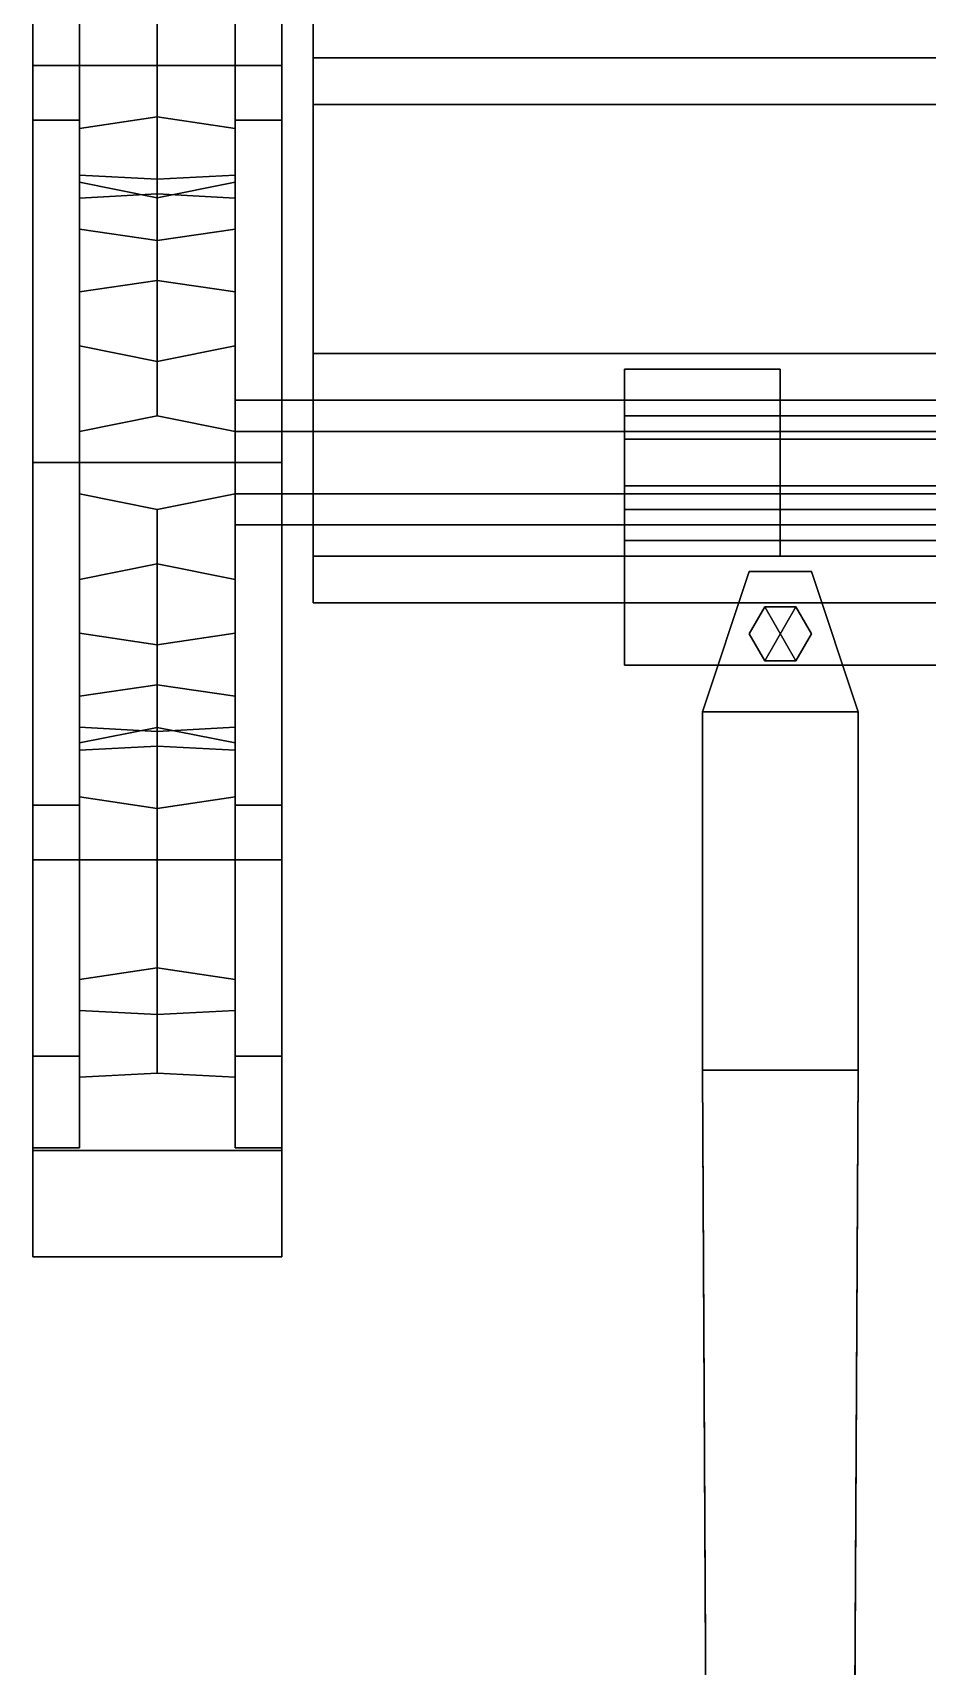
# Model space of a CAD drawing. Header units: millimetres. Extents: x -0.78 to 3, y -2.6 to 4.25.
# Drawn here: x -0.78 to -0.206, y -0.773 to 0.276 of the extents above; entities that cross this region are included whole.
import ezdxf

# ---------------------------------------------------------------- set-up
doc = ezdxf.new("R2010")
doc.units = ezdxf.units.MM
for name, color, linetype in [('carriage', 7, 'Continuous'), ('trail', 5, 'Continuous'), ('wheels', 2, 'Continuous')]:
    doc.layers.add(name, color=color, linetype=linetype)

msp = doc.modelspace()

# ---------------------------------------------------------------- linework, layer by layer
at = {"layer": 'carriage'}
for points in [[(-0.6, 0.39, 0.3), (-0.6, 0.36, 0.3), (-0.6, 0.23, 0.59), (-0.6, 0.26, 0.59)], [(0.6, 0.26, 0.59), (0.6, 0.39, 0.3), (-0.6, 0.39, 0.3), (-0.6, 0.26, 0.59)], [(-0.6, 0.23, 0.59), (-0.6, 0.36, 0.3), (0.6, 0.36, 0.3), (0.6, 0.23, 0.59)], [(-0.6, 0.26, 0.59), (-0.6, 0.23, 0.59), (-0.6, 0.04, 1.01), (-0.6, 0.07, 1.01)], [(-0.11, 0.07, 1.01), (-0.11, 0.26, 0.59), (-0.6, 0.26, 0.59), (-0.6, 0.07, 1.01)], [(-0.6, 0.04, 1.01), (-0.6, 0.23, 0.59), (-0.11, 0.23, 0.59), (-0.11, 0.04, 1.01)], [(-0.6, 0.07, 1.01), (-0.6, 0.04, 1.01), (-0.6, -0.09, 1.3), (-0.6, -0.06, 1.3)], [(0.6, -0.06, 1.3), (0.6, 0.07, 1.01), (-0.6, 0.07, 1.01), (-0.6, -0.06, 1.3)], [(-0.3, 0.03, 0.552), (-0.3, 0.06, 0.5), (-0.4, 0.06, 0.5), (-0.4, 0.03, 0.552)], [(-0.3, 0.06, 0.5), (-0.3, 0.03, 0.448), (-0.4, 0.03, 0.448), (-0.4, 0.06, 0.5)], [(-0.4, -0.03, 0.552), (-0.4, 0.03, 0.552), (-0.4, 0.06, 0.5), (-0.4, -0.06, 0.5)], [(-0.4, -0.06, 0.5), (-0.4, 0.06, 0.5), (-0.4, 0.03, 0.448), (-0.4, -0.03, 0.448)], [(-0.3, -0.06, 0.5), (-0.3, 0.06, 0.5), (-0.3, 0.03, 0.552), (-0.3, -0.03, 0.552)], [(-0.3, -0.03, 0.448), (-0.3, 0.03, 0.448), (-0.3, 0.06, 0.5), (-0.3, -0.06, 0.5)], [(-0.6, -0.09, 1.3), (-0.6, 0.04, 1.01), (0.6, 0.04, 1.01), (0.6, -0.09, 1.3)], [(-0.3, -0.03, 0.552), (-0.3, 0.03, 0.552), (-0.4, 0.03, 0.552), (-0.4, -0.03, 0.552)], [(-0.3, 0.03, 0.448), (-0.3, 0.02, 0.448), (-0.4, 0.02, 0.448), (-0.4, 0.03, 0.448)], [(0.4, 0.015, 0.386), (0.4, 0.03, 0.36), (-0.4, 0.03, 0.36), (-0.4, 0.015, 0.386)], [(0.4, 0.03, 0.36), (0.4, 0.015, 0.334), (-0.4, 0.015, 0.334), (-0.4, 0.03, 0.36)], [(-0.4, 0.03, 0.36), (-0.4, -0.03, 0.36), (-0.4, -0.02, 0.3773), (-0.4, 0.02, 0.3773)], [(-0.4, 0.015, 0.334), (-0.4, -0.015, 0.334), (-0.4, -0.03, 0.36), (-0.4, 0.03, 0.36)], [(-0.3, 0.02, 0.448), (-0.3, 0.02, 0.3773), (-0.4, 0.02, 0.3773), (-0.4, 0.02, 0.448)], [(-0.4, 0.02, 0.3773), (-0.4, -0.02, 0.3773), (-0.4, -0.02, 0.448), (-0.4, 0.02, 0.448)], [(0.4, -0.015, 0.386), (0.4, 0.015, 0.386), (-0.4, 0.015, 0.386), (-0.4, -0.015, 0.386)], [(0.4, 0.015, 0.334), (0.4, -0.015, 0.334), (-0.4, -0.015, 0.334), (-0.4, 0.015, 0.334)], [(-0.3, -0.02, 0.448), (-0.3, -0.02, 0.3773), (-0.3, 0.02, 0.3773), (-0.3, 0.02, 0.448)], [(0.4, -0.03, 0.36), (0.4, -0.015, 0.386), (-0.4, -0.015, 0.386), (-0.4, -0.03, 0.36)], [(0.4, -0.015, 0.334), (0.4, -0.03, 0.36), (-0.4, -0.03, 0.36), (-0.4, -0.015, 0.334)], [(-0.4, -0.02, 0.448), (-0.4, -0.02, 0.3773), (-0.3, -0.02, 0.3773), (-0.3, -0.02, 0.448)], [(-0.3, -0.03, 0.448), (-0.3, -0.02, 0.448), (-0.4, -0.02, 0.448), (-0.4, -0.03, 0.448)], [(-0.3, -0.06, 0.5), (-0.3, -0.03, 0.552), (-0.4, -0.03, 0.552), (-0.4, -0.06, 0.5)], [(-0.3, -0.03, 0.448), (-0.3, -0.06, 0.5), (-0.4, -0.06, 0.5), (-0.4, -0.03, 0.448)], [(-0.4, -0.05, 0.5), (-0.4, -0.13, 0.5), (-0.4, -0.13, 0.56), (-0.4, -0.05, 0.56)], [(-0.4, -0.05, 0.56), (-0.4, -0.13, 0.56), (0.4, -0.13, 0.56), (0.4, -0.05, 0.56)], [(0.4, -0.05, 0.56), (0.4, -0.05, 0.5), (-0.4, -0.05, 0.5), (-0.4, -0.05, 0.56)], [(0.4, -0.05, 0.5), (0.4, -0.13, 0.5), (-0.4, -0.13, 0.5), (-0.4, -0.05, 0.5)], [(-0.6, -0.06, 1.3), (-0.6, -0.09, 1.3), (0.6, -0.09, 1.3), (0.6, -0.06, 1.3)], [(-0.31, -0.0927, 0.56), (-0.32, -0.11, 0.56), (-0.32, -0.11, 0.62), (-0.31, -0.0927, 0.62)], [(-0.31, -0.0927, 0.62), (-0.32, -0.11, 0.62), (-0.31, -0.1273, 0.62), (-0.29, -0.0927, 0.62)], [(-0.32, -0.11, 0.5), (-0.31, -0.0927, 0.5), (-0.31, -0.0927, 0.44), (-0.32, -0.11, 0.44)], [(-0.31, -0.1273, 0.44), (-0.32, -0.11, 0.44), (-0.31, -0.0927, 0.44), (-0.29, -0.1273, 0.44)], [(-0.29, -0.0927, 0.56), (-0.31, -0.0927, 0.56), (-0.31, -0.0927, 0.62), (-0.29, -0.0927, 0.62)], [(-0.29, -0.0927, 0.62), (-0.31, -0.1273, 0.62), (-0.29, -0.1273, 0.62), (-0.28, -0.11, 0.62)], [(-0.31, -0.0927, 0.5), (-0.29, -0.0927, 0.5), (-0.29, -0.0927, 0.44), (-0.31, -0.0927, 0.44)], [(-0.29, -0.1273, 0.44), (-0.31, -0.0927, 0.44), (-0.29, -0.0927, 0.44), (-0.28, -0.11, 0.44)], [(-0.28, -0.11, 0.56), (-0.29, -0.0927, 0.56), (-0.29, -0.0927, 0.62), (-0.28, -0.11, 0.62)], [(-0.29, -0.0927, 0.5), (-0.28, -0.11, 0.5), (-0.28, -0.11, 0.44), (-0.29, -0.0927, 0.44)], [(-0.32, -0.11, 0.56), (-0.31, -0.1273, 0.56), (-0.31, -0.1273, 0.62), (-0.32, -0.11, 0.62)], [(-0.31, -0.1273, 0.5), (-0.32, -0.11, 0.5), (-0.32, -0.11, 0.44), (-0.31, -0.1273, 0.44)], [(-0.29, -0.1273, 0.56), (-0.28, -0.11, 0.56), (-0.28, -0.11, 0.62), (-0.29, -0.1273, 0.62)], [(-0.28, -0.11, 0.5), (-0.29, -0.1273, 0.5), (-0.29, -0.1273, 0.44), (-0.28, -0.11, 0.44)], [(-0.4, -0.13, 0.56), (-0.4, -0.13, 0.5), (0.4, -0.13, 0.5), (0.4, -0.13, 0.56)], [(-0.31, -0.1273, 0.56), (-0.29, -0.1273, 0.56), (-0.29, -0.1273, 0.62), (-0.31, -0.1273, 0.62)], [(-0.29, -0.1273, 0.5), (-0.31, -0.1273, 0.5), (-0.31, -0.1273, 0.44), (-0.29, -0.1273, 0.44)]]:
    msp.add_3dface(points, dxfattribs=at)
at = {"layer": 'trail'}
for points in [[(-0.35, -0.16, 0.6), (-0.32, -0.07, 0.6), (-0.32, -0.07, 0.57), (-0.35, -0.16, 0.57)], [(-0.35, -0.16, 0.57), (-0.32, -0.07, 0.57), (-0.28, -0.07, 0.57), (-0.25, -0.16, 0.57)], [(-0.25, -0.16, 0.6), (-0.28, -0.07, 0.6), (-0.32, -0.07, 0.6), (-0.35, -0.16, 0.6)], [(-0.25, -0.16, 0.49), (-0.28, -0.07, 0.49), (-0.32, -0.07, 0.49), (-0.35, -0.16, 0.49)], [(-0.35, -0.16, 0.46), (-0.32, -0.07, 0.46), (-0.28, -0.07, 0.46), (-0.25, -0.16, 0.46)], [(-0.35, -0.16, 0.49), (-0.32, -0.07, 0.49), (-0.32, -0.07, 0.46), (-0.35, -0.16, 0.46)], [(-0.28, -0.07, 0.6), (-0.28, -0.07, 0.57), (-0.32, -0.07, 0.57), (-0.32, -0.07, 0.6)], [(-0.28, -0.07, 0.49), (-0.28, -0.07, 0.46), (-0.32, -0.07, 0.46), (-0.32, -0.07, 0.49)], [(-0.28, -0.07, 0.57), (-0.28, -0.07, 0.6), (-0.25, -0.16, 0.6), (-0.25, -0.16, 0.57)], [(-0.28, -0.07, 0.46), (-0.28, -0.07, 0.49), (-0.25, -0.16, 0.49), (-0.25, -0.16, 0.46)], [(-0.35, -0.39, 0.46), (-0.35, -0.16, 0.46), (-0.25, -0.16, 0.46), (-0.25, -0.39, 0.46)], [(-0.35, -0.39, 0.6), (-0.35, -0.16, 0.6), (-0.35, -0.16, 0.46), (-0.35, -0.39, 0.46)], [(-0.25, -0.39, 0.6), (-0.25, -0.16, 0.6), (-0.35, -0.16, 0.6), (-0.35, -0.39, 0.6)], [(-0.25, -0.16, 0.57), (-0.25, -0.16, 0.49), (-0.35, -0.16, 0.49), (-0.35, -0.16, 0.57)], [(-0.25, -0.16, 0.46), (-0.25, -0.16, 0.6), (-0.25, -0.39, 0.6), (-0.25, -0.39, 0.46)], [(-0.35, -0.39, 0.46), (-0.34, -2.28, 0.02), (-0.34, -2.31, 0.1), (-0.35, -0.39, 0.6)], [(-0.35, -0.39, 0.6), (-0.34, -2.31, 0.1), (-0.26, -2.31, 0.1), (-0.25, -0.39, 0.6)], [(-0.25, -0.39, 0.46), (-0.26, -2.28, 0.02), (-0.34, -2.28, 0.02), (-0.35, -0.39, 0.46)], [(-0.26, -2.31, 0.1), (-0.26, -2.28, 0.02), (-0.25, -0.39, 0.46), (-0.25, -0.39, 0.6)]]:
    msp.add_3dface(points, dxfattribs=at)
at = {"layer": 'wheels'}
for points in [[(-0.78, 0.4417, 0.245), (-0.78, 0.255, 0.0583), (-0.78, 0.22, 0.1189), (-0.78, 0.3811, 0.28)], [(-0.62, 0.4417, 0.245), (-0.62, 0.255, 0.0583), (-0.78, 0.255, 0.0583), (-0.78, 0.4417, 0.245)], [(-0.78, 0.255, 0.9417), (-0.78, 0.4417, 0.755), (-0.78, 0.3811, 0.72), (-0.78, 0.22, 0.8811)], [(-0.62, 0.255, 0.9417), (-0.62, 0.4417, 0.755), (-0.78, 0.4417, 0.755), (-0.78, 0.255, 0.9417)], [(-0.62, 0.3811, 0.28), (-0.62, 0.22, 0.1189), (-0.62, 0.255, 0.0583), (-0.62, 0.4417, 0.245)], [(-0.62, 0.22, 0.8811), (-0.62, 0.3811, 0.72), (-0.62, 0.4417, 0.755), (-0.62, 0.255, 0.9417)], [(-0.7, 0.392, 0.47), (-0.7, 0.182, 0.47), (-0.75, 0.1846, 0.48), (-0.75, 0.3946, 0.48)], [(-0.75, 0.1846, 0.48), (-0.75, 0.1846, 0.52), (-0.75, 0.3946, 0.52), (-0.75, 0.3946, 0.48)], [(-0.75, 0.3946, 0.52), (-0.75, 0.1846, 0.52), (-0.7, 0.182, 0.53), (-0.7, 0.392, 0.53)], [(-0.65, 0.3946, 0.48), (-0.65, 0.1846, 0.48), (-0.7, 0.182, 0.47), (-0.7, 0.392, 0.47)], [(-0.7, 0.392, 0.53), (-0.7, 0.182, 0.53), (-0.65, 0.1846, 0.52), (-0.65, 0.3946, 0.52)], [(-0.65, 0.3946, 0.52), (-0.65, 0.1846, 0.52), (-0.65, 0.1846, 0.48), (-0.65, 0.3946, 0.48)], [(-0.75, 0.22, 0.1189), (-0.75, 0.3811, 0.28), (-0.78, 0.3811, 0.28), (-0.78, 0.22, 0.1189)], [(-0.75, 0.3811, 0.72), (-0.75, 0.22, 0.8811), (-0.78, 0.22, 0.8811), (-0.78, 0.3811, 0.72)], [(-0.75, 0.2146, 0.1682), (-0.75, 0.3318, 0.2854), (-0.75, 0.3811, 0.28), (-0.75, 0.22, 0.1189)], [(-0.75, 0.3318, 0.7146), (-0.75, 0.2146, 0.8318), (-0.75, 0.22, 0.8811), (-0.75, 0.3811, 0.72)], [(-0.65, 0.22, 0.1189), (-0.65, 0.3811, 0.28), (-0.65, 0.3318, 0.2854), (-0.65, 0.2146, 0.1682)], [(-0.62, 0.22, 0.1189), (-0.62, 0.3811, 0.28), (-0.65, 0.3811, 0.28), (-0.65, 0.22, 0.1189)], [(-0.65, 0.3811, 0.72), (-0.65, 0.22, 0.8811), (-0.65, 0.2146, 0.8318), (-0.65, 0.3318, 0.7146)], [(-0.62, 0.3811, 0.72), (-0.62, 0.22, 0.8811), (-0.65, 0.22, 0.8811), (-0.65, 0.3811, 0.72)], [(-0.75, 0.3518, 0.32), (-0.75, 0.1699, 0.425), (-0.7, 0.1726, 0.435), (-0.7, 0.3544, 0.33)], [(-0.7, 0.3544, 0.67), (-0.7, 0.1726, 0.565), (-0.75, 0.1699, 0.575), (-0.75, 0.3518, 0.68)], [(-0.75, 0.1499, 0.3904), (-0.75, 0.1699, 0.425), (-0.75, 0.3518, 0.32), (-0.75, 0.3318, 0.2854)], [(-0.75, 0.1699, 0.575), (-0.75, 0.1499, 0.6096), (-0.75, 0.3318, 0.7146), (-0.75, 0.3518, 0.68)], [(-0.7, 0.3544, 0.33), (-0.7, 0.1726, 0.435), (-0.65, 0.1699, 0.425), (-0.65, 0.3518, 0.32)], [(-0.65, 0.3518, 0.68), (-0.65, 0.1699, 0.575), (-0.7, 0.1726, 0.565), (-0.7, 0.3544, 0.67)], [(-0.65, 0.3518, 0.32), (-0.65, 0.1699, 0.425), (-0.65, 0.1499, 0.3904), (-0.65, 0.3318, 0.2854)], [(-0.65, 0.3318, 0.7146), (-0.65, 0.1499, 0.6096), (-0.65, 0.1699, 0.575), (-0.65, 0.3518, 0.68)], [(-0.7, 0.222, 0.1756), (-0.7, 0.3244, 0.278), (-0.75, 0.3318, 0.2854), (-0.75, 0.2146, 0.1682)], [(-0.7, 0.3244, 0.722), (-0.7, 0.222, 0.8244), (-0.75, 0.2146, 0.8318), (-0.75, 0.3318, 0.7146)], [(-0.7, 0.3244, 0.278), (-0.7, 0.1426, 0.383), (-0.75, 0.1499, 0.3904), (-0.75, 0.3318, 0.2854)], [(-0.75, 0.3318, 0.7146), (-0.75, 0.1499, 0.6096), (-0.7, 0.1426, 0.617), (-0.7, 0.3244, 0.722)], [(-0.65, 0.2146, 0.1682), (-0.65, 0.3318, 0.2854), (-0.7, 0.3244, 0.278), (-0.7, 0.222, 0.1756)], [(-0.65, 0.3318, 0.7146), (-0.65, 0.2146, 0.8318), (-0.7, 0.222, 0.8244), (-0.7, 0.3244, 0.722)], [(-0.65, 0.3318, 0.2854), (-0.65, 0.1499, 0.3904), (-0.7, 0.1426, 0.383), (-0.7, 0.3244, 0.278)], [(-0.7, 0.3244, 0.722), (-0.7, 0.1426, 0.617), (-0.65, 0.1499, 0.6096), (-0.65, 0.3318, 0.7146)], [(-0.78, 0.255, 0.0583), (-0.78, 0, -0.01), (-0.78, 0, 0.06), (-0.78, 0.22, 0.1189)], [(-0.62, 0.255, 0.0583), (-0.62, 0, -0.01), (-0.78, 0, -0.01), (-0.78, 0.255, 0.0583)], [(-0.78, 0, 1.01), (-0.78, 0.255, 0.9417), (-0.78, 0.22, 0.8811), (-0.78, 0, 0.94)], [(-0.62, 0, 1.01), (-0.62, 0.255, 0.9417), (-0.78, 0.255, 0.9417), (-0.78, 0, 1.01)], [(-0.62, 0.22, 0.1189), (-0.62, 0, 0.06), (-0.62, 0, -0.01), (-0.62, 0.255, 0.0583)], [(-0.62, 0, 0.94), (-0.62, 0.22, 0.8811), (-0.62, 0.255, 0.9417), (-0.62, 0, 1.01)], [(-0.75, 0.2146, 0.1682), (-0.75, 0.1096, 0.3501), (-0.7, 0.117, 0.3574), (-0.7, 0.222, 0.1756)], [(-0.7, 0.222, 0.8244), (-0.7, 0.117, 0.6426), (-0.75, 0.1096, 0.6499), (-0.75, 0.2146, 0.8318)], [(-0.7, 0.222, 0.1756), (-0.7, 0.117, 0.3574), (-0.65, 0.1096, 0.3501), (-0.65, 0.2146, 0.1682)], [(-0.65, 0.2146, 0.8318), (-0.65, 0.1096, 0.6499), (-0.7, 0.117, 0.6426), (-0.7, 0.222, 0.8244)], [(-0.75, 0, 0.06), (-0.75, 0.22, 0.1189), (-0.78, 0.22, 0.1189), (-0.78, 0, 0.06)], [(-0.75, 0.22, 0.8811), (-0.75, 0, 0.94), (-0.78, 0, 0.94), (-0.78, 0.22, 0.8811)], [(-0.75, 0.02, 0.1054), (-0.75, 0.18, 0.1482), (-0.75, 0.22, 0.1189), (-0.75, 0, 0.06)], [(-0.75, 0.18, 0.1482), (-0.75, 0.2146, 0.1682), (-0.75, 0.22, 0.1189)], [(-0.75, 0.18, 0.8518), (-0.75, 0.02, 0.8946), (-0.75, 0, 0.94), (-0.75, 0.22, 0.8811)], [(-0.75, 0.2146, 0.8318), (-0.75, 0.18, 0.8518), (-0.75, 0.22, 0.8811)], [(-0.75, 0.075, 0.3301), (-0.75, 0.1096, 0.3501), (-0.75, 0.2146, 0.1682), (-0.75, 0.18, 0.1482)], [(-0.75, 0.1096, 0.6499), (-0.75, 0.075, 0.6699), (-0.75, 0.18, 0.8518), (-0.75, 0.2146, 0.8318)], [(-0.65, 0, 0.06), (-0.65, 0.22, 0.1189), (-0.65, 0.18, 0.1482), (-0.65, 0.02, 0.1054)], [(-0.65, 0.22, 0.1189), (-0.65, 0.22, 0.1189), (-0.65, 0.2146, 0.1682), (-0.65, 0.18, 0.1482)], [(-0.62, 0, 0.06), (-0.62, 0.22, 0.1189), (-0.65, 0.22, 0.1189), (-0.65, 0, 0.06)], [(-0.65, 0.22, 0.8811), (-0.65, 0, 0.94), (-0.65, 0.02, 0.8946), (-0.65, 0.18, 0.8518)], [(-0.62, 0.22, 0.8811), (-0.62, 0, 0.94), (-0.65, 0, 0.94), (-0.65, 0.22, 0.8811)], [(-0.65, 0.22, 0.8811), (-0.65, 0.22, 0.8811), (-0.65, 0.18, 0.8518), (-0.65, 0.2146, 0.8318)], [(-0.65, 0.2146, 0.1682), (-0.65, 0.1096, 0.3501), (-0.65, 0.075, 0.3301), (-0.65, 0.18, 0.1482)], [(-0.65, 0.18, 0.8518), (-0.65, 0.075, 0.6699), (-0.65, 0.1096, 0.6499), (-0.65, 0.2146, 0.8318)], [(-0.75, -0.1699, 0.575), (-0.75, 0.1846, 0.48), (-0.75, 0.1699, 0.425), (-0.75, -0.1846, 0.52)], [(-0.75, -0.1499, 0.6096), (-0.75, 0.1846, 0.52), (-0.75, 0.1846, 0.48), (-0.75, -0.1699, 0.575)], [(-0.75, -0.1096, 0.6499), (-0.75, 0.1699, 0.575), (-0.75, 0.1846, 0.52), (-0.75, -0.1499, 0.6096)], [(-0.7, 0.1726, 0.565), (-0.7, 0.182, 0.53), (-0.75, 0.1846, 0.52), (-0.75, 0.1699, 0.575)], [(-0.7, 0.182, 0.47), (-0.7, 0.1726, 0.435), (-0.75, 0.1699, 0.425), (-0.75, 0.1846, 0.48)], [(-0.7, 0.17, 0.1456), (-0.7, 0.065, 0.3274), (-0.75, 0.075, 0.3301), (-0.75, 0.18, 0.1482)], [(-0.7, 0.03, 0.108), (-0.7, 0.17, 0.1456), (-0.75, 0.18, 0.1482), (-0.75, 0.02, 0.1054)], [(-0.75, 0.18, 0.8518), (-0.75, 0.075, 0.6699), (-0.7, 0.065, 0.6726), (-0.7, 0.17, 0.8544)], [(-0.7, 0.17, 0.8544), (-0.7, 0.03, 0.892), (-0.75, 0.02, 0.8946), (-0.75, 0.18, 0.8518)], [(-0.65, 0.1699, 0.575), (-0.65, 0.1846, 0.52), (-0.7, 0.182, 0.53), (-0.7, 0.1726, 0.565)], [(-0.65, 0.1846, 0.48), (-0.65, 0.1699, 0.425), (-0.7, 0.1726, 0.435), (-0.7, 0.182, 0.47)], [(-0.65, 0.18, 0.1482), (-0.65, 0.075, 0.3301), (-0.7, 0.065, 0.3274), (-0.7, 0.17, 0.1456)], [(-0.65, 0.02, 0.1054), (-0.65, 0.18, 0.1482), (-0.7, 0.17, 0.1456), (-0.7, 0.03, 0.108)], [(-0.7, 0.17, 0.8544), (-0.7, 0.065, 0.6726), (-0.65, 0.075, 0.6699), (-0.65, 0.18, 0.8518)], [(-0.65, 0.18, 0.8518), (-0.65, 0.02, 0.8946), (-0.7, 0.03, 0.892), (-0.7, 0.17, 0.8544)], [(-0.65, 0.1699, 0.575), (-0.65, -0.1846, 0.48), (-0.65, -0.1699, 0.425), (-0.65, 0.1846, 0.52)], [(-0.65, -0.1499, 0.3904), (-0.65, 0.1846, 0.48), (-0.65, 0.1846, 0.52), (-0.65, -0.1699, 0.425)], [(-0.65, -0.1096, 0.3501), (-0.65, 0.1699, 0.425), (-0.65, 0.1846, 0.48), (-0.65, -0.1499, 0.3904)], [(-0.75, 0.1499, 0.3904), (-0.75, -0.1846, 0.48), (-0.75, -0.1846, 0.52), (-0.75, 0.1699, 0.425)], [(-0.75, -0.075, 0.6699), (-0.75, 0.1499, 0.6096), (-0.75, 0.1699, 0.575), (-0.75, -0.1096, 0.6499)], [(-0.65, 0.1499, 0.6096), (-0.65, -0.1846, 0.52), (-0.65, -0.1846, 0.48), (-0.65, 0.1699, 0.575)], [(-0.65, -0.075, 0.3301), (-0.65, 0.1499, 0.3904), (-0.65, 0.1699, 0.425), (-0.65, -0.1096, 0.3501)], [(-0.75, 0.1096, 0.3501), (-0.75, -0.1699, 0.425), (-0.75, -0.1846, 0.48), (-0.75, 0.1499, 0.3904)], [(-0.7, 0.1426, 0.383), (-0.7, 0.117, 0.3574), (-0.75, 0.1096, 0.3501), (-0.75, 0.1499, 0.3904)], [(-0.75, -0.02, 0.6846), (-0.75, 0.1096, 0.6499), (-0.75, 0.1499, 0.6096), (-0.75, -0.075, 0.6699)], [(-0.7, 0.117, 0.6426), (-0.7, 0.1426, 0.617), (-0.75, 0.1499, 0.6096), (-0.75, 0.1096, 0.6499)], [(-0.65, 0.1499, 0.3904), (-0.65, 0.1096, 0.3501), (-0.7, 0.117, 0.3574), (-0.7, 0.1426, 0.383)], [(-0.65, 0.1096, 0.6499), (-0.65, 0.1499, 0.6096), (-0.7, 0.1426, 0.617), (-0.7, 0.117, 0.6426)], [(-0.65, 0.1096, 0.6499), (-0.65, -0.1699, 0.575), (-0.65, -0.1846, 0.52), (-0.65, 0.1499, 0.6096)], [(-0.65, -0.02, 0.3154), (-0.65, 0.1096, 0.3501), (-0.65, 0.1499, 0.3904), (-0.65, -0.075, 0.3301)], [(-0.75, 0.075, 0.3301), (-0.75, -0.1499, 0.3904), (-0.75, -0.1699, 0.425), (-0.75, 0.1096, 0.3501)], [(-0.75, 0.02, 0.6846), (-0.75, 0.075, 0.6699), (-0.75, 0.1096, 0.6499), (-0.75, -0.02, 0.6846)], [(-0.65, 0.02, 0.3154), (-0.65, 0.075, 0.3301), (-0.65, 0.1096, 0.3501), (-0.65, -0.02, 0.3154)], [(-0.65, 0.075, 0.6699), (-0.65, -0.1499, 0.6096), (-0.65, -0.1699, 0.575), (-0.65, 0.1096, 0.6499)], [(-0.75, 0.02, 0.3154), (-0.75, -0.1096, 0.3501), (-0.75, -0.1499, 0.3904), (-0.75, 0.075, 0.3301)], [(-0.7, 0.065, 0.3274), (-0.7, 0.03, 0.318), (-0.75, 0.02, 0.3154), (-0.75, 0.075, 0.3301)], [(-0.7, 0.03, 0.682), (-0.7, 0.065, 0.6726), (-0.75, 0.075, 0.6699), (-0.75, 0.02, 0.6846)], [(-0.65, 0.075, 0.3301), (-0.65, 0.02, 0.3154), (-0.7, 0.03, 0.318), (-0.7, 0.065, 0.3274)], [(-0.65, 0.02, 0.6846), (-0.65, 0.075, 0.6699), (-0.7, 0.065, 0.6726), (-0.7, 0.03, 0.682)], [(-0.65, 0.02, 0.6846), (-0.65, -0.1096, 0.6499), (-0.65, -0.1499, 0.6096), (-0.65, 0.075, 0.6699)], [(0.65, 0.02, 0.5346), (0.65, 0.04, 0.5), (-0.65, 0.04, 0.5), (-0.65, 0.02, 0.5346)], [(0.65, 0.04, 0.5), (0.65, 0.02, 0.4654), (-0.65, 0.02, 0.4654), (-0.65, 0.04, 0.5)], [(-0.75, 0.02, 0.1054), (-0.75, 0.02, 0.3154), (-0.7, 0.03, 0.318), (-0.7, 0.03, 0.108)], [(-0.7, 0.03, 0.892), (-0.7, 0.03, 0.682), (-0.75, 0.02, 0.6846), (-0.75, 0.02, 0.8946)], [(-0.7, 0.03, 0.108), (-0.7, 0.03, 0.318), (-0.65, 0.02, 0.3154), (-0.65, 0.02, 0.1054)], [(-0.65, 0.02, 0.8946), (-0.65, 0.02, 0.6846), (-0.7, 0.03, 0.682), (-0.7, 0.03, 0.892)], [(-0.75, -0.02, 0.3154), (-0.75, 0.02, 0.3154), (-0.75, 0.02, 0.1054), (-0.75, -0.02, 0.1054)], [(-0.75, 0.02, 0.6846), (-0.75, -0.02, 0.6846), (-0.75, -0.02, 0.8946), (-0.75, 0.02, 0.8946)], [(-0.75, -0.02, 0.3154), (-0.75, -0.075, 0.3301), (-0.75, -0.1096, 0.3501), (-0.75, 0.02, 0.3154)], [(0.65, -0.02, 0.5346), (0.65, 0.02, 0.5346), (-0.65, 0.02, 0.5346), (-0.65, -0.02, 0.5346)], [(0.65, 0.02, 0.4654), (0.65, -0.02, 0.4654), (-0.65, -0.02, 0.4654), (-0.65, 0.02, 0.4654)], [(-0.65, 0.02, 0.1054), (-0.65, 0.02, 0.3154), (-0.65, -0.02, 0.3154), (-0.65, -0.02, 0.1054)], [(-0.65, 0, 0.06), (-0.65, 0, 0.06), (-0.65, 0.02, 0.1054), (-0.65, -0.02, 0.1054)], [(-0.65, -0.02, 0.8946), (-0.65, -0.02, 0.6846), (-0.65, 0.02, 0.6846), (-0.65, 0.02, 0.8946)], [(-0.65, -0.02, 0.6846), (-0.65, -0.075, 0.6699), (-0.65, -0.1096, 0.6499), (-0.65, 0.02, 0.6846)], [(-0.65, 0, 0.94), (-0.65, 0, 0.94), (-0.65, -0.02, 0.8946), (-0.65, 0.02, 0.8946)], [(-0.78, 0, -0.01), (-0.78, -0.255, 0.0583), (-0.78, -0.22, 0.1189), (-0.78, 0, 0.06)], [(-0.62, 0, -0.01), (-0.62, -0.255, 0.0583), (-0.78, -0.255, 0.0583), (-0.78, 0, -0.01)], [(-0.75, -0.22, 0.1189), (-0.75, 0, 0.06), (-0.78, 0, 0.06), (-0.78, -0.22, 0.1189)], [(-0.78, -0.255, 0.9417), (-0.78, 0, 1.01), (-0.78, 0, 0.94), (-0.78, -0.22, 0.8811)], [(-0.75, 0, 0.94), (-0.75, -0.22, 0.8811), (-0.78, -0.22, 0.8811), (-0.78, 0, 0.94)], [(-0.75, -0.18, 0.1482), (-0.75, -0.02, 0.1054), (-0.75, 0, 0.06), (-0.75, -0.22, 0.1189)], [(-0.65, -0.22, 0.1189), (-0.65, 0, 0.06), (-0.65, -0.02, 0.1054), (-0.65, -0.18, 0.1482)], [(-0.62, -0.22, 0.1189), (-0.62, 0, 0.06), (-0.65, 0, 0.06), (-0.65, -0.22, 0.1189)], [(-0.65, 0, 0.94), (-0.65, -0.22, 0.8811), (-0.65, -0.18, 0.8518), (-0.65, -0.02, 0.8946)], [(-0.62, 0, 0.94), (-0.62, -0.22, 0.8811), (-0.65, -0.22, 0.8811), (-0.65, 0, 0.94)], [(-0.62, 0, 0.06), (-0.62, -0.22, 0.1189), (-0.62, -0.255, 0.0583), (-0.62, 0, -0.01)], [(-0.62, -0.22, 0.8811), (-0.62, 0, 0.94), (-0.62, 0, 1.01), (-0.62, -0.255, 0.9417)], [(-0.62, -0.255, 0.9417), (-0.62, 0, 1.01), (-0.78, 0, 1.01), (-0.78, -0.255, 0.9417)], [(-0.75, -0.02, 0.8946), (-0.75, -0.18, 0.8518), (-0.75, -0.22, 0.8811), (-0.75, 0, 0.94)], [(-0.7, -0.03, 0.108), (-0.7, -0.03, 0.318), (-0.75, -0.02, 0.3154), (-0.75, -0.02, 0.1054)], [(-0.7, -0.17, 0.1456), (-0.7, -0.03, 0.108), (-0.75, -0.02, 0.1054), (-0.75, -0.18, 0.1482)], [(-0.75, -0.02, 0.8946), (-0.75, -0.02, 0.6846), (-0.7, -0.03, 0.682), (-0.7, -0.03, 0.892)], [(-0.7, -0.03, 0.318), (-0.7, -0.065, 0.3274), (-0.75, -0.075, 0.3301), (-0.75, -0.02, 0.3154)], [(-0.7, -0.065, 0.6726), (-0.7, -0.03, 0.682), (-0.75, -0.02, 0.6846), (-0.75, -0.075, 0.6699)], [(-0.7, -0.03, 0.892), (-0.7, -0.17, 0.8544), (-0.75, -0.18, 0.8518), (-0.75, -0.02, 0.8946)], [(-0.65, -0.02, 0.1054), (-0.65, -0.02, 0.3154), (-0.7, -0.03, 0.318), (-0.7, -0.03, 0.108)], [(-0.65, -0.18, 0.1482), (-0.65, -0.02, 0.1054), (-0.7, -0.03, 0.108), (-0.7, -0.17, 0.1456)], [(-0.7, -0.03, 0.892), (-0.7, -0.03, 0.682), (-0.65, -0.02, 0.6846), (-0.65, -0.02, 0.8946)], [(-0.65, -0.02, 0.3154), (-0.65, -0.075, 0.3301), (-0.7, -0.065, 0.3274), (-0.7, -0.03, 0.318)], [(-0.65, -0.075, 0.6699), (-0.65, -0.02, 0.6846), (-0.7, -0.03, 0.682), (-0.7, -0.065, 0.6726)], [(-0.65, -0.02, 0.8946), (-0.65, -0.18, 0.8518), (-0.7, -0.17, 0.8544), (-0.7, -0.03, 0.892)], [(0.65, -0.04, 0.5), (0.65, -0.02, 0.5346), (-0.65, -0.02, 0.5346), (-0.65, -0.04, 0.5)], [(0.65, -0.02, 0.4654), (0.65, -0.04, 0.5), (-0.65, -0.04, 0.5), (-0.65, -0.02, 0.4654)], [(-0.75, -0.18, 0.1482), (-0.75, -0.075, 0.3301), (-0.7, -0.065, 0.3274), (-0.7, -0.17, 0.1456)], [(-0.7, -0.17, 0.8544), (-0.7, -0.065, 0.6726), (-0.75, -0.075, 0.6699), (-0.75, -0.18, 0.8518)], [(-0.7, -0.17, 0.1456), (-0.7, -0.065, 0.3274), (-0.65, -0.075, 0.3301), (-0.65, -0.18, 0.1482)], [(-0.65, -0.18, 0.8518), (-0.65, -0.075, 0.6699), (-0.7, -0.065, 0.6726), (-0.7, -0.17, 0.8544)], [(-0.75, -0.1096, 0.3501), (-0.75, -0.075, 0.3301), (-0.75, -0.18, 0.1482), (-0.75, -0.2146, 0.1682)], [(-0.75, -0.075, 0.6699), (-0.75, -0.1096, 0.6499), (-0.75, -0.2146, 0.8318), (-0.75, -0.18, 0.8518)], [(-0.65, -0.18, 0.1482), (-0.65, -0.075, 0.3301), (-0.65, -0.1096, 0.3501), (-0.65, -0.2146, 0.1682)], [(-0.65, -0.2146, 0.8318), (-0.65, -0.1096, 0.6499), (-0.65, -0.075, 0.6699), (-0.65, -0.18, 0.8518)], [(-0.7, -0.222, 0.1756), (-0.7, -0.117, 0.3574), (-0.75, -0.1096, 0.3501), (-0.75, -0.2146, 0.1682)], [(-0.75, -0.2146, 0.8318), (-0.75, -0.1096, 0.6499), (-0.7, -0.117, 0.6426), (-0.7, -0.222, 0.8244)], [(-0.7, -0.117, 0.3574), (-0.7, -0.1426, 0.383), (-0.75, -0.1499, 0.3904), (-0.75, -0.1096, 0.3501)], [(-0.7, -0.1426, 0.617), (-0.7, -0.117, 0.6426), (-0.75, -0.1096, 0.6499), (-0.75, -0.1499, 0.6096)], [(-0.65, -0.2146, 0.1682), (-0.65, -0.1096, 0.3501), (-0.7, -0.117, 0.3574), (-0.7, -0.222, 0.1756)], [(-0.7, -0.222, 0.8244), (-0.7, -0.117, 0.6426), (-0.65, -0.1096, 0.6499), (-0.65, -0.2146, 0.8318)], [(-0.65, -0.1096, 0.3501), (-0.65, -0.1499, 0.3904), (-0.7, -0.1426, 0.383), (-0.7, -0.117, 0.3574)], [(-0.65, -0.1499, 0.6096), (-0.65, -0.1096, 0.6499), (-0.7, -0.117, 0.6426), (-0.7, -0.1426, 0.617)], [(-0.75, -0.3318, 0.2854), (-0.75, -0.1499, 0.3904), (-0.7, -0.1426, 0.383), (-0.7, -0.3244, 0.278)], [(-0.7, -0.3244, 0.722), (-0.7, -0.1426, 0.617), (-0.75, -0.1499, 0.6096), (-0.75, -0.3318, 0.7146)], [(-0.7, -0.3244, 0.278), (-0.7, -0.1426, 0.383), (-0.65, -0.1499, 0.3904), (-0.65, -0.3318, 0.2854)], [(-0.65, -0.3318, 0.7146), (-0.65, -0.1499, 0.6096), (-0.7, -0.1426, 0.617), (-0.7, -0.3244, 0.722)], [(-0.75, -0.1699, 0.425), (-0.75, -0.1499, 0.3904), (-0.75, -0.3318, 0.2854), (-0.75, -0.3518, 0.32)], [(-0.75, -0.1499, 0.6096), (-0.75, -0.1699, 0.575), (-0.75, -0.3518, 0.68), (-0.75, -0.3318, 0.7146)], [(-0.65, -0.3318, 0.2854), (-0.65, -0.1499, 0.3904), (-0.65, -0.1699, 0.425), (-0.65, -0.3518, 0.32)], [(-0.65, -0.3518, 0.68), (-0.65, -0.1699, 0.575), (-0.65, -0.1499, 0.6096), (-0.65, -0.3318, 0.7146)], [(-0.7, -0.182, 0.53), (-0.7, -0.1726, 0.565), (-0.75, -0.1699, 0.575), (-0.75, -0.1846, 0.52)], [(-0.7, -0.3544, 0.33), (-0.7, -0.1726, 0.435), (-0.75, -0.1699, 0.425), (-0.75, -0.3518, 0.32)], [(-0.7, -0.1726, 0.435), (-0.7, -0.182, 0.47), (-0.75, -0.1846, 0.48), (-0.75, -0.1699, 0.425)], [(-0.75, -0.3518, 0.68), (-0.75, -0.1699, 0.575), (-0.7, -0.1726, 0.565), (-0.7, -0.3544, 0.67)], [(-0.65, -0.1846, 0.52), (-0.65, -0.1699, 0.575), (-0.7, -0.1726, 0.565), (-0.7, -0.182, 0.53)], [(-0.65, -0.3518, 0.32), (-0.65, -0.1699, 0.425), (-0.7, -0.1726, 0.435), (-0.7, -0.3544, 0.33)], [(-0.65, -0.1699, 0.425), (-0.65, -0.1846, 0.48), (-0.7, -0.182, 0.47), (-0.7, -0.1726, 0.435)], [(-0.7, -0.3544, 0.67), (-0.7, -0.1726, 0.565), (-0.65, -0.1699, 0.575), (-0.65, -0.3518, 0.68)], [(-0.75, -0.2146, 0.1682), (-0.75, -0.18, 0.1482), (-0.75, -0.22, 0.1189)], [(-0.75, -0.18, 0.8518), (-0.75, -0.2146, 0.8318), (-0.75, -0.22, 0.8811)], [(-0.75, -0.3946, 0.48), (-0.75, -0.1846, 0.48), (-0.7, -0.182, 0.47), (-0.7, -0.392, 0.47)], [(-0.7, -0.392, 0.53), (-0.7, -0.182, 0.53), (-0.75, -0.1846, 0.52), (-0.75, -0.3946, 0.52)], [(-0.75, -0.1846, 0.52), (-0.75, -0.1846, 0.48), (-0.75, -0.3946, 0.48), (-0.75, -0.3946, 0.52)], [(-0.7, -0.392, 0.47), (-0.7, -0.182, 0.47), (-0.65, -0.1846, 0.48), (-0.65, -0.3946, 0.48)], [(-0.65, -0.3946, 0.52), (-0.65, -0.1846, 0.52), (-0.7, -0.182, 0.53), (-0.7, -0.392, 0.53)], [(-0.65, -0.22, 0.1189), (-0.65, -0.22, 0.1189), (-0.65, -0.18, 0.1482), (-0.65, -0.2146, 0.1682)], [(-0.65, -0.22, 0.8811), (-0.65, -0.22, 0.8811), (-0.65, -0.2146, 0.8318), (-0.65, -0.18, 0.8518)], [(-0.65, -0.3946, 0.48), (-0.65, -0.1846, 0.48), (-0.65, -0.1846, 0.52), (-0.65, -0.3946, 0.52)], [(-0.75, -0.3811, 0.28), (-0.75, -0.22, 0.1189), (-0.78, -0.22, 0.1189), (-0.78, -0.3811, 0.28)], [(-0.78, -0.255, 0.0583), (-0.78, -0.4417, 0.245), (-0.78, -0.3811, 0.28), (-0.78, -0.22, 0.1189)], [(-0.75, -0.22, 0.8811), (-0.75, -0.3811, 0.72), (-0.78, -0.3811, 0.72), (-0.78, -0.22, 0.8811)], [(-0.78, -0.4417, 0.755), (-0.78, -0.255, 0.9417), (-0.78, -0.22, 0.8811), (-0.78, -0.3811, 0.72)], [(-0.75, -0.3318, 0.2854), (-0.75, -0.2146, 0.1682), (-0.75, -0.22, 0.1189), (-0.75, -0.3811, 0.28)], [(-0.7, -0.3244, 0.278), (-0.7, -0.222, 0.1756), (-0.75, -0.2146, 0.1682), (-0.75, -0.3318, 0.2854)], [(-0.75, -0.2146, 0.8318), (-0.75, -0.3318, 0.7146), (-0.75, -0.3811, 0.72), (-0.75, -0.22, 0.8811)], [(-0.7, -0.222, 0.8244), (-0.7, -0.3244, 0.722), (-0.75, -0.3318, 0.7146), (-0.75, -0.2146, 0.8318)], [(-0.65, -0.3318, 0.2854), (-0.65, -0.2146, 0.1682), (-0.7, -0.222, 0.1756), (-0.7, -0.3244, 0.278)], [(-0.65, -0.2146, 0.8318), (-0.65, -0.3318, 0.7146), (-0.7, -0.3244, 0.722), (-0.7, -0.222, 0.8244)], [(-0.65, -0.3811, 0.28), (-0.65, -0.22, 0.1189), (-0.65, -0.2146, 0.1682), (-0.65, -0.3318, 0.2854)], [(-0.65, -0.22, 0.8811), (-0.65, -0.3811, 0.72), (-0.65, -0.3318, 0.7146), (-0.65, -0.2146, 0.8318)], [(-0.62, -0.3811, 0.28), (-0.62, -0.22, 0.1189), (-0.65, -0.22, 0.1189), (-0.65, -0.3811, 0.28)], [(-0.62, -0.22, 0.8811), (-0.62, -0.3811, 0.72), (-0.65, -0.3811, 0.72), (-0.65, -0.22, 0.8811)], [(-0.62, -0.22, 0.1189), (-0.62, -0.3811, 0.28), (-0.62, -0.4417, 0.245), (-0.62, -0.255, 0.0583)], [(-0.62, -0.3811, 0.72), (-0.62, -0.22, 0.8811), (-0.62, -0.255, 0.9417), (-0.62, -0.4417, 0.755)], [(-0.62, -0.255, 0.0583), (-0.62, -0.4417, 0.245), (-0.78, -0.4417, 0.245), (-0.78, -0.255, 0.0583)], [(-0.62, -0.4417, 0.755), (-0.62, -0.255, 0.9417), (-0.78, -0.255, 0.9417), (-0.78, -0.4417, 0.755)], [(-0.75, -0.3518, 0.32), (-0.75, -0.3318, 0.2854), (-0.75, -0.3811, 0.28)], [(-0.75, -0.3318, 0.7146), (-0.75, -0.3518, 0.68), (-0.75, -0.3811, 0.72)], [(-0.65, -0.3811, 0.28), (-0.65, -0.3811, 0.28), (-0.65, -0.3318, 0.2854), (-0.65, -0.3518, 0.32)], [(-0.65, -0.3811, 0.72), (-0.65, -0.3811, 0.72), (-0.65, -0.3518, 0.68), (-0.65, -0.3318, 0.7146)], [(-0.75, -0.3518, 0.68), (-0.75, -0.3946, 0.52), (-0.75, -0.44, 0.5), (-0.75, -0.3811, 0.72)], [(-0.7, -0.3544, 0.67), (-0.7, -0.392, 0.53), (-0.75, -0.3946, 0.52), (-0.75, -0.3518, 0.68)], [(-0.75, -0.3946, 0.48), (-0.75, -0.3518, 0.32), (-0.75, -0.3811, 0.28), (-0.75, -0.44, 0.5)], [(-0.7, -0.392, 0.47), (-0.7, -0.3544, 0.33), (-0.75, -0.3518, 0.32), (-0.75, -0.3946, 0.48)], [(-0.65, -0.3518, 0.68), (-0.65, -0.3946, 0.52), (-0.7, -0.392, 0.53), (-0.7, -0.3544, 0.67)], [(-0.65, -0.3946, 0.48), (-0.65, -0.3518, 0.32), (-0.7, -0.3544, 0.33), (-0.7, -0.392, 0.47)], [(-0.65, -0.3811, 0.72), (-0.65, -0.44, 0.5), (-0.65, -0.3946, 0.52), (-0.65, -0.3518, 0.68)], [(-0.65, -0.44, 0.5), (-0.65, -0.3811, 0.28), (-0.65, -0.3518, 0.32), (-0.65, -0.3946, 0.48)], [(-0.78, -0.4417, 0.245), (-0.78, -0.51, 0.5), (-0.78, -0.44, 0.5), (-0.78, -0.3811, 0.28)], [(-0.75, -0.3811, 0.72), (-0.75, -0.44, 0.5), (-0.78, -0.44, 0.5), (-0.78, -0.3811, 0.72)], [(-0.78, -0.51, 0.5), (-0.78, -0.4417, 0.755), (-0.78, -0.3811, 0.72), (-0.78, -0.44, 0.5)], [(-0.75, -0.44, 0.5), (-0.75, -0.3811, 0.28), (-0.78, -0.3811, 0.28), (-0.78, -0.44, 0.5)], [(-0.62, -0.3811, 0.72), (-0.62, -0.44, 0.5), (-0.65, -0.44, 0.5), (-0.65, -0.3811, 0.72)], [(-0.62, -0.44, 0.5), (-0.62, -0.3811, 0.28), (-0.65, -0.3811, 0.28), (-0.65, -0.44, 0.5)], [(-0.62, -0.3811, 0.28), (-0.62, -0.44, 0.5), (-0.62, -0.51, 0.5), (-0.62, -0.4417, 0.245)], [(-0.62, -0.44, 0.5), (-0.62, -0.3811, 0.72), (-0.62, -0.4417, 0.755), (-0.62, -0.51, 0.5)], [(-0.75, -0.3946, 0.52), (-0.75, -0.3946, 0.48), (-0.75, -0.44, 0.5)], [(-0.65, -0.44, 0.5), (-0.65, -0.44, 0.5), (-0.65, -0.3946, 0.48), (-0.65, -0.3946, 0.52)], [(-0.62, -0.4417, 0.245), (-0.62, -0.51, 0.5), (-0.78, -0.51, 0.5), (-0.78, -0.4417, 0.245)], [(-0.62, -0.51, 0.5), (-0.62, -0.4417, 0.755), (-0.78, -0.4417, 0.755), (-0.78, -0.51, 0.5)]]:
    msp.add_3dface(points, dxfattribs=at)

doc.saveas('drawing.dxf')
